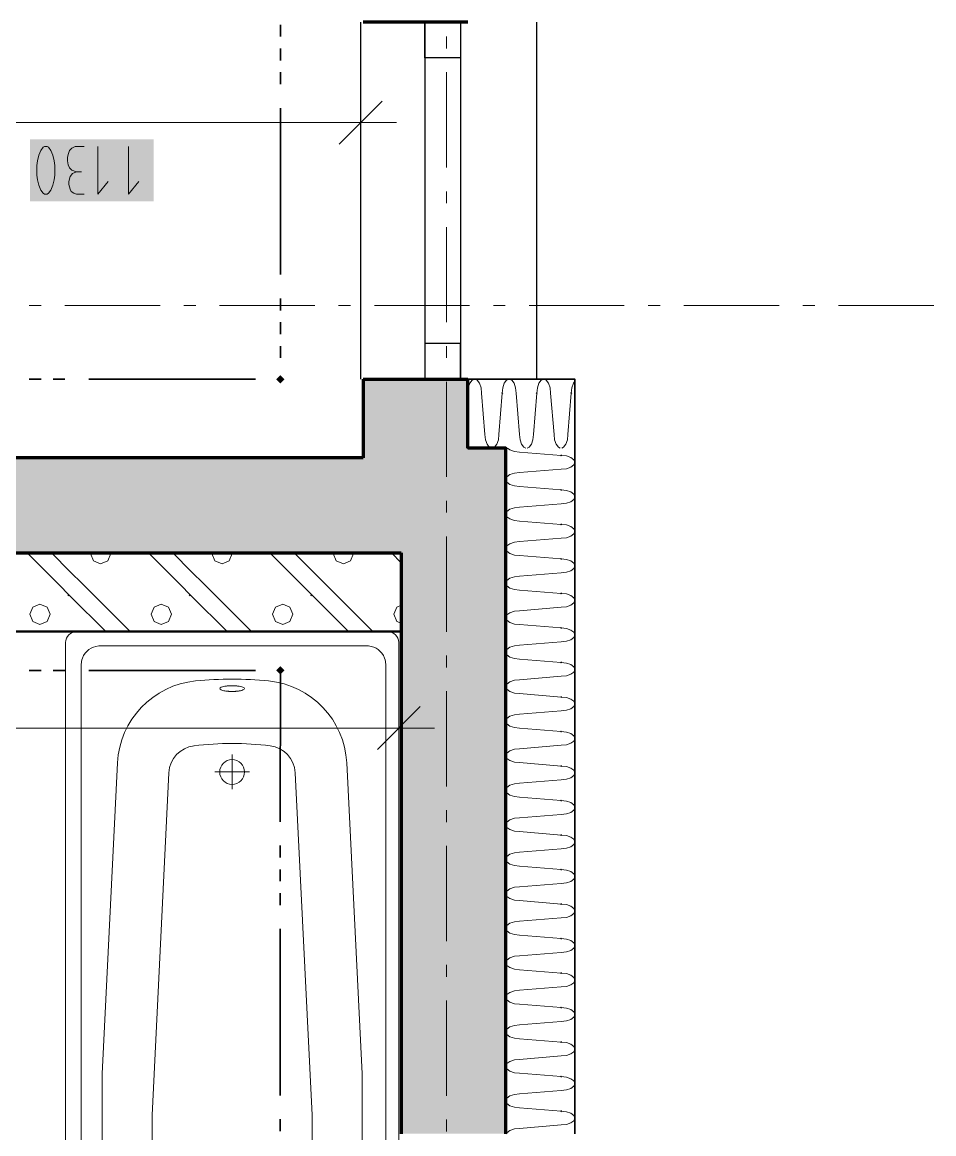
# Model space of a CAD drawing. Header units: millimetres. Extents: x 0 to 594, y 0 to 420.
# Drawn here: x 517.34 to 534.88, y 205.4 to 226.79 of the extents above; entities that cross this region are included whole.
import ezdxf

# ---------------------------------------------------------------- set-up
doc = ezdxf.new("R2010")
doc.units = ezdxf.units.MM
doc.header["$LTSCALE"] = 8
for name, color, linetype in [('PDF_Instalacni prizdivky', 7, 'Continuous'), ('PDF_Koty delkove', 7, 'Continuous'), ('PDF_Okna', 7, 'Continuous'), ('PDF_Osy hlavni', 7, 'Continuous'), ('PDF_Pozarni useky', 7, 'Continuous'), ('PDF_Sanita', 7, 'Continuous'), ('PDF_Steny obvodove nosne', 7, 'Continuous'), ('PDF_Zatepleni', 7, 'Continuous')]:
    doc.layers.add(name, color=color, linetype=linetype)

msp = doc.modelspace()

# ---------------------------------------------------------------- linework, layer by layer
at = {"layer": 'PDF_Instalacni prizdivky', "lineweight": 50}
msp.add_lwpolyline([(524.631, 216.576), (523.898, 216.576), (502.283, 216.576), (502.283, 215.064), (524.585, 215.064), (524.631, 215.064)], close=True, dxfattribs=at)
at = {"layer": 'PDF_Instalacni prizdivky', "lineweight": 9}
for points in [[(518.032, 215.98), (517.436, 216.576)], [(519.415, 215.064), (518.499, 215.98), (518.265, 216.214), (517.903, 216.576)], [(518.658, 216.576), (518.653, 216.564), (518.71, 216.425), (518.849, 216.368), (518.988, 216.425), (519.045, 216.564), (519.041, 216.576)], [(520.367, 215.98), (519.772, 216.576)], [(521.75, 215.064), (520.834, 215.98), (520.601, 216.214), (520.239, 216.576)], [(520.993, 216.576), (520.988, 216.564), (521.046, 216.425), (521.185, 216.368), (521.323, 216.425), (521.381, 216.564), (521.376, 216.576)], [(522.703, 215.98), (522.107, 216.576)], [(524.086, 215.064), (523.17, 215.98), (522.936, 216.214), (522.574, 216.576)], [(523.329, 216.576), (523.324, 216.564), (523.381, 216.425), (523.52, 216.368), (523.659, 216.425), (523.716, 216.564), (523.712, 216.576)], [(524.631, 216.388), (524.443, 216.576)], [(518.265, 215.747), (518.032, 215.98)], [(520.601, 215.747), (520.367, 215.98)], [(522.936, 215.747), (522.703, 215.98)], [(518.948, 215.064), (518.265, 215.747)], [(521.283, 215.064), (520.601, 215.747)], [(523.619, 215.064), (522.936, 215.747)], [(524.631, 215.569), (524.549, 215.535), (524.492, 215.396), (524.549, 215.258), (524.631, 215.224)]]:
    msp.add_lwpolyline(points, dxfattribs=at)
for points in [[(517.681, 215.593), (517.543, 215.535), (517.485, 215.396), (517.543, 215.258), (517.681, 215.2), (517.82, 215.258), (517.878, 215.396), (517.82, 215.535)], [(520.017, 215.593), (519.878, 215.535), (519.821, 215.396), (519.878, 215.258), (520.017, 215.2), (520.156, 215.258), (520.213, 215.396), (520.156, 215.535)], [(522.352, 215.593), (522.214, 215.535), (522.156, 215.396), (522.214, 215.258), (522.352, 215.2), (522.491, 215.258), (522.549, 215.396), (522.491, 215.535)]]:
    msp.add_lwpolyline(points, close=True, dxfattribs=at)
at = {"layer": 'PDF_Instalacni prizdivky', "lineweight": 9, "transparency": 33554559}
for points in [[(518.23, 215.743), (518.21, 215.763), (518.251, 215.763), (518.23, 215.784)], [(520.566, 215.743), (520.545, 215.763), (520.586, 215.763), (520.566, 215.784)], [(522.901, 215.743), (522.881, 215.763), (522.922, 215.763), (522.901, 215.784)]]:
    msp.add_solid(points, dxfattribs=at)
at = {"layer": 'PDF_Koty delkove', "lineweight": 18}
for points in [[(523.852, 225.543), (523.852, 224.856), (523.852, 224.169)], [(524.264, 225.268), (523.44, 224.444)], [(523.852, 224.856), (518.642, 224.856), (513.503, 224.856), (504.707, 224.856), (492.987, 224.856), (485.294, 224.856), (472.287, 224.856), (466.793, 224.856), (465.016, 224.856), (457.634, 224.856), (456.306, 224.856), (425.487, 224.856), (420.083, 224.856), (409.093, 224.856), (398.881, 224.856), (391.828, 224.856), (385.142, 224.856), (315.719, 224.856), (309.033, 224.856)], [(523.852, 224.856), (524.539, 224.856)], [(518.53, 224.398), (518.359, 224.398), (518.298, 224.367), (518.249, 224.321), (518.225, 224.245), (518.212, 224.184), (518.212, 224.122), (518.225, 224.046), (518.249, 223.986), (518.298, 223.94), (518.383, 223.909)], [(518.799, 224.398), (518.799, 223.482), (518.995, 223.726)], [(519.387, 224.398), (519.387, 223.482), (519.582, 223.726)], [(518.53, 223.482), (518.383, 223.482), (518.334, 223.497), (518.286, 223.528), (518.261, 223.574), (518.237, 223.664), (518.237, 223.726), (518.261, 223.817), (518.31, 223.879), (518.383, 223.909), (518.481, 223.909)], [(524.585, 213.894), (524.585, 213.208), (524.585, 212.521)], [(524.997, 213.62), (524.173, 212.795)], [(524.585, 213.208), (508.942, 213.208), (508.673, 213.208), (505.452, 213.208), (502.283, 213.208), (500.864, 213.208), (493.994, 213.208), (492.575, 213.208), (480.256, 213.208)], [(524.585, 213.208), (525.272, 213.208)]]:
    msp.add_lwpolyline(points, dxfattribs=at)
msp.add_lwpolyline([(517.625, 224.031), (517.625, 223.847), (517.638, 223.757), (517.662, 223.65), (517.699, 223.558), (517.747, 223.497), (517.772, 223.482), (517.82, 223.482), (517.845, 223.497), (517.894, 223.558), (517.931, 223.65), (517.955, 223.757), (517.968, 223.847), (517.968, 224.031), (517.955, 224.122), (517.931, 224.229), (517.894, 224.321), (517.845, 224.382), (517.82, 224.398), (517.772, 224.398), (517.747, 224.382), (517.699, 224.321), (517.662, 224.229), (517.638, 224.122)], close=True, dxfattribs=at)
at = {"layer": 'PDF_Koty delkove', "color": 7, "lineweight": 18, "true_color": 0xffffff, "transparency": 33554559}
msp.add_solid([(519.867, 224.535), (517.488, 224.535), (519.867, 223.345), (517.488, 223.345)], dxfattribs=at)
at = {"layer": 'PDF_Okna', "lineweight": 25}
for points in [[(525.775, 226.788), (525.775, 226.101), (525.089, 226.101), (525.089, 226.788)], [(525.775, 219.919), (525.775, 220.606), (525.089, 220.606), (525.089, 219.919)]]:
    msp.add_lwpolyline(points, close=True, dxfattribs=at)
for points in [[(525.089, 226.788), (525.089, 219.919)], [(525.775, 226.788), (525.775, 219.919)]]:
    msp.add_lwpolyline(points, dxfattribs=at)
at = {"layer": 'PDF_Osy hlavni', "lineweight": 18}
for points in [[(525.501, 226.282), (525.501, 226.511)], [(525.501, 223.992), (525.501, 225.824)], [(525.501, 223.305), (525.501, 223.534)], [(525.501, 221.016), (525.501, 222.847)], [(517.705, 221.338), (517.476, 221.338)], [(519.994, 221.338), (518.163, 221.338)], [(520.681, 221.338), (520.452, 221.338)], [(522.971, 221.338), (521.139, 221.338)], [(523.658, 221.338), (523.429, 221.338)], [(525.948, 221.338), (524.116, 221.338)], [(526.635, 221.338), (526.406, 221.338)], [(528.924, 221.338), (527.092, 221.338)], [(529.611, 221.338), (529.382, 221.338)], [(531.901, 221.338), (530.069, 221.338)], [(532.588, 221.338), (532.359, 221.338)], [(534.877, 221.338), (533.046, 221.338)], [(525.501, 220.329), (525.501, 220.558)], [(525.501, 218.039), (525.501, 219.871)], [(525.501, 217.352), (525.501, 217.581)], [(525.501, 215.062), (525.501, 216.894)], [(525.501, 214.375), (525.501, 214.604)], [(525.501, 212.086), (525.501, 213.917)], [(525.501, 211.399), (525.501, 211.628)], [(525.501, 209.109), (525.501, 210.941)], [(525.501, 208.422), (525.501, 208.651)], [(525.501, 206.133), (525.501, 207.964)], [(525.501, 205.446), (525.501, 205.675)]]:
    msp.add_lwpolyline(points, dxfattribs=at)
at = {"layer": 'PDF_Pozarni useky', "lineweight": 35}
for points in [[(522.307, 226.511), (522.307, 226.74)], [(522.307, 226.053), (522.307, 226.282)], [(522.307, 225.595), (522.307, 225.824)], [(522.307, 221.931), (522.307, 225.137)], [(522.307, 221.244), (522.307, 221.473)], [(522.307, 220.787), (522.307, 221.016)], [(522.307, 220.329), (522.307, 220.558)], [(517.705, 219.919), (517.476, 219.919)], [(518.163, 219.919), (517.934, 219.919)], [(521.826, 219.919), (518.621, 219.919)], [(522.307, 219.919), (522.284, 219.919)], [(517.705, 214.316), (517.476, 214.316)], [(518.163, 214.316), (517.934, 214.316)], [(521.826, 214.316), (518.621, 214.316)], [(522.306, 211.405), (522.307, 214.316), (522.284, 214.316)], [(522.306, 210.718), (522.306, 210.947)], [(522.306, 210.26), (522.306, 210.489)], [(522.306, 209.802), (522.306, 210.031)], [(522.305, 206.139), (522.306, 209.344)], [(522.305, 205.452), (522.305, 205.681)]]:
    msp.add_lwpolyline(points, dxfattribs=at)
at = {"layer": 'PDF_Pozarni useky', "lineweight": 35, "transparency": 33554559}
for points in [[(522.307, 219.838), (522.227, 219.919), (522.387, 219.919), (522.307, 219.999)], [(522.387, 219.919), (522.307, 219.838), (522.307, 219.999), (522.227, 219.919)], [(522.387, 214.316), (522.307, 214.236), (522.307, 214.396), (522.227, 214.316)], [(522.307, 214.236), (522.227, 214.316), (522.387, 214.316), (522.307, 214.396)]]:
    msp.add_solid(points, dxfattribs=at)
at = {"layer": 'PDF_Sanita', "lineweight": 13}
for points in [[(518.174, 199.705), (518.174, 199.705), (518.174, 214.854, -0.414215), (518.384, 215.064), (524.374, 215.064, -0.414213), (524.585, 214.854), (524.585, 199.705, -0.414215), (524.374, 199.495), (518.384, 199.495, -0.414213), (518.174, 199.705)], [(522.112, 212.867, -0.364855), (522.594, 212.349), (522.919, 205.761), (522.918, 203.809, -0.395988), (522.059, 202.895, -0.031037), (520.699, 202.895, -0.395989), (519.84, 203.809), (519.839, 205.761), (520.164, 212.349, -0.364851), (520.646, 212.867)]]:
    msp.add_lwpolyline(points, format="xyb", dxfattribs=at)
for points in [[(521.407, 214.79), (518.812, 214.788), (518.76, 214.78), (518.71, 214.765), (518.666, 214.744), (518.625, 214.719), (518.589, 214.688), (518.551, 214.646), (518.523, 214.603), (518.5, 214.555), (518.489, 214.522), (518.481, 214.487), (518.476, 214.419), (518.476, 207.28)], [(524.336, 200.102), (524.337, 207.28), (524.337, 214.419), (524.332, 214.487), (524.324, 214.522), (524.313, 214.555), (524.291, 214.603), (524.262, 214.646), (524.224, 214.688), (524.188, 214.719), (524.148, 214.744), (524.103, 214.765), (524.053, 214.78), (524.002, 214.788), (521.407, 214.79)], [(521.241, 214.012), (521.22, 214.008), (521.196, 214.002), (521.17, 213.993), (521.149, 213.981), (521.141, 213.967), (521.149, 213.953), (521.17, 213.941), (521.196, 213.932), (521.22, 213.926), (521.241, 213.922), (521.259, 213.919), (521.274, 213.918), (521.287, 213.916), (521.298, 213.915), (521.307, 213.915), (521.315, 213.914), (521.34, 213.913), (521.365, 213.912), (521.401, 213.912), (521.443, 213.914), (521.451, 213.915), (521.461, 213.915), (521.471, 213.916), (521.484, 213.918), (521.499, 213.919), (521.517, 213.922), (521.538, 213.926), (521.563, 213.932), (521.588, 213.941), (521.609, 213.953), (521.617, 213.967), (521.609, 213.981), (521.588, 213.993), (521.563, 214.002), (521.538, 214.008), (521.517, 214.012), (521.499, 214.014), (521.484, 214.016), (521.471, 214.018), (521.461, 214.019), (521.451, 214.019), (521.443, 214.02), (521.436, 214.02), (521.414, 214.021), (521.39, 214.022), (521.353, 214.022)], [(521.353, 214.022), (521.307, 214.019), (521.298, 214.019), (521.287, 214.018), (521.274, 214.016), (521.259, 214.014), (521.241, 214.012)], [(521.379, 212.029), (521.379, 212.696)], [(521.046, 212.363), (521.713, 212.363)], [(518.476, 207.28), (518.477, 200.102)]]:
    msp.add_lwpolyline(points, dxfattribs=at)
msp.add_lwpolyline([(519.174, 212.538), (518.879, 206.555), (518.879, 201.917, 0.38797), (520.145, 200.53, 0.045243), (522.613, 200.53, 0.38797), (523.88, 201.917), (523.88, 206.555), (523.584, 212.538, 0.372025), (522.081, 214.115, 0.048476), (520.678, 214.115, 0.372023)], format="xyb", close=True, dxfattribs=at)
msp.add_circle((521.379, 212.363), 0.238, dxfattribs=at)
at = {"layer": 'PDF_Sanita', "lineweight": 9}
msp.add_arc((521.379, 206.894), 6.018, 83.0027, 96.9973, dxfattribs=at)
at = {"layer": 'PDF_Steny obvodove nosne', "lineweight": 25}
for points in [[(523.852, 226.788), (523.852, 219.919)], [(527.241, 219.919), (527.241, 226.788)]]:
    msp.add_lwpolyline(points, dxfattribs=at)
at = {"layer": 'PDF_Steny obvodove nosne', "lineweight": 70}
for points in [[(525.913, 226.788), (525.775, 226.788), (525.089, 226.788), (523.898, 226.788)], [(523.898, 219.919), (523.898, 218.591)], [(523.898, 219.919), (525.089, 219.919), (525.775, 219.919), (525.913, 219.919)], [(525.913, 218.591), (525.913, 219.919)], [(523.898, 218.591), (523.898, 218.407)], [(526.645, 216.576), (526.645, 218.591), (525.913, 218.591)], [(523.898, 218.407), (523.852, 218.407), (489.873, 218.407)], [(489.873, 216.576), (492.575, 216.576), (493.994, 216.576), (500.864, 216.576), (502.283, 216.576), (523.898, 216.576)], [(523.898, 216.576), (524.631, 216.576)], [(524.631, 216.576), (524.631, 215.064), (524.631, 205.402)], [(526.645, 205.402), (526.645, 216.576)]]:
    msp.add_lwpolyline(points, dxfattribs=at)
at = {"layer": 'PDF_Steny obvodove nosne', "color": 9, "lineweight": 9, "true_color": 0xc0c0c0, "transparency": 33554559}
for points in [[(523.898, 219.919), (523.898, 218.591), (525.913, 219.919), (525.913, 218.591)], [(523.898, 216.576), (526.645, 216.576), (523.898, 218.591), (526.645, 218.591)], [(523.898, 218.407), (489.873, 218.407), (523.898, 216.576), (489.873, 216.576)], [(524.631, 205.402), (526.645, 205.402), (524.631, 216.576), (526.645, 216.576)]]:
    msp.add_solid(points, dxfattribs=at)
at = {"layer": 'PDF_Zatepleni', "lineweight": 9}
for points in [[(526.364, 218.591), (526.327, 218.61), (526.283, 218.667), (526.254, 218.754), (526.244, 218.856), (526.178, 219.653), (526.168, 219.755), (526.14, 219.841), (526.096, 219.898), (526.046, 219.919), (525.995, 219.898), (525.952, 219.841), (525.923, 219.755), (525.913, 219.653)], [(527.028, 218.591), (526.991, 218.61), (526.947, 218.667), (526.918, 218.754), (526.908, 218.856), (526.842, 219.653), (526.832, 219.755), (526.804, 219.841), (526.76, 219.898), (526.71, 219.919), (526.659, 219.898), (526.616, 219.841), (526.587, 219.755), (526.577, 219.653), (526.511, 218.856)], [(527.692, 218.591), (527.655, 218.61), (527.611, 218.667), (527.582, 218.754), (527.572, 218.856), (527.506, 219.653), (527.496, 219.755), (527.468, 219.841), (527.424, 219.898), (527.374, 219.919), (527.323, 219.898), (527.28, 219.841), (527.251, 219.755)], [(527.974, 219.881), (527.944, 219.841), (527.915, 219.755), (527.905, 219.653)], [(527.175, 218.856), (527.241, 219.653)], [(527.251, 219.755), (527.241, 219.653)], [(527.839, 218.856), (527.905, 219.653)], [(526.392, 218.591), (526.429, 218.61), (526.472, 218.667), (526.501, 218.754), (526.511, 218.856)], [(526.511, 218.856), (526.511, 218.856)], [(527.056, 218.591), (527.093, 218.61), (527.136, 218.667), (527.165, 218.754), (527.175, 218.856)], [(527.175, 218.856), (527.175, 218.856)], [(527.72, 218.591), (527.757, 218.61), (527.8, 218.667), (527.829, 218.754), (527.839, 218.856)], [(527.839, 218.856), (527.839, 218.856)], [(526.679, 218.591), (526.722, 218.558), (526.809, 218.529), (526.911, 218.519)], [(526.911, 218.519), (527.708, 218.453)], [(526.911, 218.519), (526.911, 218.519)], [(527.974, 218.32), (527.953, 218.371), (527.896, 218.414), (527.81, 218.443), (527.708, 218.453)], [(527.708, 218.188), (526.911, 218.122)], [(527.708, 218.188), (527.81, 218.198), (527.896, 218.227), (527.953, 218.27), (527.974, 218.32)], [(526.911, 218.122), (526.809, 218.112), (526.722, 218.083), (526.664, 218.039), (526.646, 218.002)], [(526.646, 217.974), (526.664, 217.937), (526.722, 217.894), (526.809, 217.865)], [(526.809, 217.865), (526.911, 217.855)], [(526.911, 217.855), (527.708, 217.789)], [(526.911, 217.855), (526.911, 217.855)], [(527.974, 217.656), (527.953, 217.707), (527.896, 217.75), (527.81, 217.779), (527.708, 217.789)], [(527.708, 217.524), (526.911, 217.458)], [(527.708, 217.524), (527.81, 217.534), (527.896, 217.562), (527.953, 217.606), (527.974, 217.656)], [(526.911, 217.458), (526.809, 217.448), (526.722, 217.419), (526.664, 217.375), (526.646, 217.338)], [(526.646, 217.31), (526.664, 217.273), (526.722, 217.23), (526.809, 217.201), (526.911, 217.191)], [(526.911, 217.191), (527.708, 217.125)], [(526.911, 217.191), (526.911, 217.191)], [(527.974, 216.992), (527.953, 217.043), (527.896, 217.086), (527.81, 217.115), (527.708, 217.125)], [(527.708, 216.86), (526.911, 216.794)], [(527.708, 216.86), (527.81, 216.87), (527.896, 216.898), (527.953, 216.942), (527.974, 216.992)], [(526.911, 216.794), (526.809, 216.784), (526.722, 216.755), (526.664, 216.711), (526.646, 216.674)], [(526.646, 216.646), (526.664, 216.609), (526.722, 216.566), (526.809, 216.537), (526.911, 216.527)], [(526.911, 216.527), (527.708, 216.461)], [(526.911, 216.527), (526.911, 216.527)], [(527.974, 216.328), (527.953, 216.379), (527.896, 216.422), (527.81, 216.451), (527.708, 216.461)], [(527.708, 216.196), (527.81, 216.206), (527.896, 216.234), (527.953, 216.278), (527.974, 216.328)], [(526.911, 216.13), (526.809, 216.12), (526.722, 216.091), (526.664, 216.047), (526.646, 216.01)], [(527.708, 216.196), (526.911, 216.13)], [(526.646, 215.982), (526.664, 215.945), (526.722, 215.902), (526.809, 215.873), (526.911, 215.863)], [(526.911, 215.863), (527.708, 215.797)], [(526.911, 215.863), (526.911, 215.863)], [(527.974, 215.664), (527.953, 215.715), (527.896, 215.758), (527.81, 215.787), (527.708, 215.797)], [(527.708, 215.532), (527.81, 215.542), (527.896, 215.57), (527.953, 215.614), (527.974, 215.664)], [(526.911, 215.466), (526.809, 215.456), (526.722, 215.427), (526.664, 215.383), (526.646, 215.346)], [(527.708, 215.532), (526.911, 215.466)], [(526.646, 215.318), (526.664, 215.281), (526.722, 215.238), (526.809, 215.209), (526.911, 215.199)], [(526.911, 215.199), (527.708, 215.133)], [(526.911, 215.199), (526.911, 215.199)], [(527.974, 215), (527.953, 215.051), (527.896, 215.094), (527.81, 215.123), (527.708, 215.133)], [(527.708, 214.868), (527.81, 214.878), (527.896, 214.906), (527.953, 214.95), (527.974, 215)], [(526.911, 214.802), (526.809, 214.792), (526.722, 214.763), (526.664, 214.719), (526.646, 214.682)], [(527.708, 214.868), (526.911, 214.802)], [(526.646, 214.654), (526.664, 214.617), (526.722, 214.574), (526.809, 214.545), (526.911, 214.535)], [(526.911, 214.535), (527.708, 214.469)], [(526.911, 214.535), (526.911, 214.535)], [(527.896, 214.43), (527.81, 214.459), (527.708, 214.469)], [(527.708, 214.204), (527.81, 214.214), (527.896, 214.242), (527.953, 214.286), (527.974, 214.336)], [(527.974, 214.336), (527.953, 214.387), (527.896, 214.43)], [(526.911, 214.138), (526.809, 214.128), (526.722, 214.099), (526.664, 214.055), (526.646, 214.018)], [(527.708, 214.204), (526.911, 214.138)], [(526.646, 213.99), (526.664, 213.953), (526.722, 213.91), (526.809, 213.881), (526.911, 213.871)], [(526.911, 213.871), (527.708, 213.805)], [(526.911, 213.871), (526.911, 213.871)], [(527.974, 213.672), (527.953, 213.723), (527.896, 213.766), (527.81, 213.795), (527.708, 213.805)], [(527.708, 213.54), (527.81, 213.55), (527.896, 213.578), (527.953, 213.622), (527.974, 213.672)], [(526.911, 213.474), (526.809, 213.464), (526.722, 213.435), (526.664, 213.391), (526.646, 213.354)], [(527.708, 213.54), (526.911, 213.474)], [(526.646, 213.326), (526.664, 213.289), (526.722, 213.246), (526.809, 213.217), (526.911, 213.207)], [(526.911, 213.207), (527.708, 213.141)], [(526.911, 213.207), (526.911, 213.207)], [(527.974, 213.008), (527.953, 213.059), (527.896, 213.102), (527.81, 213.131), (527.708, 213.141)], [(527.708, 212.876), (527.81, 212.886), (527.896, 212.914), (527.953, 212.957), (527.974, 213.008)], [(526.911, 212.81), (526.809, 212.8), (526.722, 212.771)], [(527.708, 212.876), (526.911, 212.81)], [(526.722, 212.771), (526.664, 212.727), (526.646, 212.69)], [(526.646, 212.662), (526.664, 212.625), (526.722, 212.582), (526.809, 212.553), (526.911, 212.543)], [(526.911, 212.543), (527.708, 212.477)], [(526.911, 212.543), (526.911, 212.543)], [(527.974, 212.344), (527.953, 212.395), (527.896, 212.438), (527.81, 212.467), (527.708, 212.477)], [(527.708, 212.212), (526.911, 212.146)], [(527.708, 212.212), (527.81, 212.222), (527.896, 212.25), (527.953, 212.293), (527.974, 212.344)], [(526.911, 212.146), (526.809, 212.136), (526.722, 212.107), (526.664, 212.063), (526.646, 212.026)], [(526.646, 211.998), (526.664, 211.961), (526.722, 211.918), (526.809, 211.889), (526.911, 211.879)], [(526.911, 211.879), (527.708, 211.813)], [(526.911, 211.879), (526.911, 211.879)], [(527.974, 211.68), (527.953, 211.731), (527.896, 211.774), (527.81, 211.803), (527.708, 211.813)], [(527.708, 211.547), (526.911, 211.482)], [(527.708, 211.547), (527.81, 211.558), (527.896, 211.586), (527.953, 211.629), (527.974, 211.68)], [(526.911, 211.482), (526.809, 211.472), (526.722, 211.443), (526.664, 211.399), (526.646, 211.362)], [(526.646, 211.334), (526.664, 211.297), (526.722, 211.254), (526.809, 211.225), (526.911, 211.215)], [(526.911, 211.215), (527.708, 211.149)], [(526.911, 211.215), (526.911, 211.215)], [(527.974, 211.016), (527.953, 211.067), (527.896, 211.11), (527.81, 211.139), (527.708, 211.149)], [(527.708, 210.883), (526.911, 210.818)], [(527.708, 210.883), (527.81, 210.894), (527.896, 210.922), (527.953, 210.965), (527.974, 211.016)], [(526.911, 210.818), (526.809, 210.808), (526.722, 210.779), (526.664, 210.735), (526.646, 210.698)], [(526.646, 210.67), (526.664, 210.633), (526.722, 210.59), (526.809, 210.561), (526.911, 210.551)], [(526.911, 210.551), (527.708, 210.485)], [(526.911, 210.551), (526.911, 210.551)], [(527.974, 210.352), (527.953, 210.403), (527.896, 210.446), (527.81, 210.475), (527.708, 210.485)], [(527.708, 210.219), (527.81, 210.23), (527.896, 210.258)], [(527.896, 210.258), (527.953, 210.301), (527.974, 210.352)], [(526.911, 210.154), (526.809, 210.144), (526.722, 210.115), (526.664, 210.071), (526.646, 210.034)], [(527.708, 210.219), (526.911, 210.154)], [(526.646, 210.006), (526.664, 209.969), (526.722, 209.926), (526.809, 209.897), (526.911, 209.887)], [(526.911, 209.887), (527.708, 209.821)], [(526.911, 209.887), (526.911, 209.887)], [(527.974, 209.688), (527.953, 209.739), (527.896, 209.782), (527.81, 209.811), (527.708, 209.821)], [(527.708, 209.555), (527.81, 209.566), (527.896, 209.594), (527.953, 209.637), (527.974, 209.688)], [(526.911, 209.49), (526.809, 209.48), (526.722, 209.451), (526.664, 209.407), (526.646, 209.37)], [(527.708, 209.555), (526.911, 209.49)], [(526.646, 209.342), (526.664, 209.305)], [(526.664, 209.305), (526.722, 209.262), (526.809, 209.233), (526.911, 209.223)], [(526.911, 209.223), (527.708, 209.157)], [(526.911, 209.223), (526.911, 209.223)], [(527.974, 209.024), (527.953, 209.075), (527.896, 209.118), (527.81, 209.147), (527.708, 209.157)], [(527.708, 208.891), (527.81, 208.902), (527.896, 208.93), (527.953, 208.973), (527.974, 209.024)], [(526.911, 208.826), (526.809, 208.816), (526.722, 208.787), (526.664, 208.743), (526.646, 208.706)], [(527.708, 208.891), (526.911, 208.826)], [(526.646, 208.678), (526.664, 208.641), (526.722, 208.598), (526.809, 208.569), (526.911, 208.559)], [(526.911, 208.559), (527.708, 208.493)], [(526.911, 208.559), (526.911, 208.559)], [(527.974, 208.36), (527.953, 208.411), (527.896, 208.454), (527.81, 208.483), (527.708, 208.493)], [(527.708, 208.227), (527.81, 208.238), (527.896, 208.266), (527.953, 208.309), (527.974, 208.36)], [(526.911, 208.162), (526.809, 208.152), (526.722, 208.123), (526.664, 208.079), (526.646, 208.042)], [(527.708, 208.227), (526.911, 208.162)], [(526.646, 208.014), (526.664, 207.977), (526.722, 207.934), (526.809, 207.905), (526.911, 207.895)], [(526.911, 207.895), (527.708, 207.829)], [(526.911, 207.895), (526.911, 207.895)], [(527.974, 207.696), (527.953, 207.747), (527.896, 207.79), (527.81, 207.819), (527.708, 207.829)], [(527.708, 207.563), (527.81, 207.574), (527.896, 207.602), (527.953, 207.645), (527.974, 207.696)], [(526.911, 207.498), (526.809, 207.488), (526.722, 207.459), (526.664, 207.415), (526.646, 207.378)], [(527.708, 207.563), (526.911, 207.498)], [(526.646, 207.35), (526.664, 207.313), (526.722, 207.27), (526.809, 207.241), (526.911, 207.231)], [(526.911, 207.231), (527.708, 207.165)], [(526.911, 207.231), (526.911, 207.231)], [(527.974, 207.032), (527.953, 207.083), (527.896, 207.126), (527.81, 207.155), (527.708, 207.165)], [(527.708, 206.899), (527.81, 206.91), (527.896, 206.938), (527.953, 206.981), (527.974, 207.032)], [(526.911, 206.834), (526.809, 206.824), (526.722, 206.795), (526.664, 206.751), (526.646, 206.714)], [(527.708, 206.899), (526.911, 206.834)], [(526.646, 206.686), (526.664, 206.649), (526.722, 206.606), (526.809, 206.577), (526.911, 206.567)], [(526.911, 206.567), (527.708, 206.501)], [(526.911, 206.567), (526.911, 206.567)], [(527.974, 206.368), (527.953, 206.419), (527.896, 206.462), (527.81, 206.491), (527.708, 206.501)], [(526.911, 206.17), (526.809, 206.159), (526.722, 206.131), (526.664, 206.087), (526.646, 206.05)], [(527.708, 206.235), (526.911, 206.17)], [(527.708, 206.235), (527.81, 206.246), (527.896, 206.274), (527.953, 206.317), (527.974, 206.368)], [(526.646, 206.022), (526.664, 205.985), (526.722, 205.942), (526.809, 205.913), (526.911, 205.903)], [(526.911, 205.903), (527.708, 205.837)], [(526.911, 205.903), (526.911, 205.903)], [(527.974, 205.704), (527.953, 205.755), (527.896, 205.798), (527.81, 205.827), (527.708, 205.837)], [(527.708, 205.571), (526.911, 205.506)], [(527.708, 205.571), (527.81, 205.581), (527.896, 205.61), (527.953, 205.653), (527.974, 205.704)], [(526.911, 205.506), (526.809, 205.495), (526.722, 205.467), (526.664, 205.423), (526.654, 205.402)]]:
    msp.add_lwpolyline(points, dxfattribs=at)
at = {"layer": 'PDF_Zatepleni', "lineweight": 35}
for points in [[(527.974, 218.591), (527.974, 219.919), (527.241, 219.919), (525.913, 219.919), (525.913, 218.591), (526.645, 218.591), (526.645, 216.576), (526.645, 205.402)], [(527.974, 205.402), (527.974, 218.591)]]:
    msp.add_lwpolyline(points, dxfattribs=at)
at = {"layer": 'PDF_Zatepleni', "lineweight": 9, "transparency": 33554559}
for points in [[(525.913, 219.674), (525.933, 219.653), (525.913, 219.632)], [(526.577, 219.632), (526.556, 219.653), (526.597, 219.653), (526.577, 219.674)], [(527.241, 219.632), (527.22, 219.653), (527.261, 219.653), (527.241, 219.674)], [(527.905, 219.632), (527.884, 219.653), (527.925, 219.653), (527.905, 219.674)], [(527.708, 218.433), (527.687, 218.453), (527.729, 218.453), (527.708, 218.474)], [(527.708, 217.769), (527.687, 217.789), (527.729, 217.789), (527.708, 217.81)], [(527.708, 217.105), (527.687, 217.125), (527.729, 217.125), (527.708, 217.146)], [(527.708, 216.441), (527.687, 216.461), (527.729, 216.461), (527.708, 216.482)], [(527.708, 215.777), (527.687, 215.797), (527.729, 215.797), (527.708, 215.818)], [(527.708, 215.113), (527.687, 215.133), (527.729, 215.133), (527.708, 215.154)], [(527.708, 214.449), (527.687, 214.469), (527.729, 214.469), (527.708, 214.49)], [(527.708, 213.785), (527.687, 213.805), (527.729, 213.805), (527.708, 213.826)], [(527.708, 213.121), (527.687, 213.141), (527.729, 213.141), (527.708, 213.162)], [(527.708, 212.457), (527.687, 212.477), (527.729, 212.477), (527.708, 212.498)], [(527.708, 211.792), (527.687, 211.813), (527.729, 211.813), (527.708, 211.834)], [(527.708, 211.128), (527.687, 211.149), (527.729, 211.149), (527.708, 211.17)], [(527.708, 210.464), (527.687, 210.485), (527.729, 210.485), (527.708, 210.506)], [(527.708, 209.8), (527.687, 209.821), (527.729, 209.821), (527.708, 209.842)], [(527.708, 209.136), (527.687, 209.157), (527.729, 209.157), (527.708, 209.178)], [(527.708, 208.472), (527.687, 208.493), (527.729, 208.493), (527.708, 208.514)], [(527.708, 207.808), (527.687, 207.829), (527.729, 207.829), (527.708, 207.85)], [(527.708, 207.144), (527.687, 207.165), (527.729, 207.165), (527.708, 207.186)], [(527.708, 206.48), (527.687, 206.501), (527.729, 206.501), (527.708, 206.522)], [(527.708, 205.816), (527.687, 205.837), (527.729, 205.837), (527.708, 205.858)]]:
    msp.add_solid(points, dxfattribs=at)

doc.saveas('drawing.dxf')
